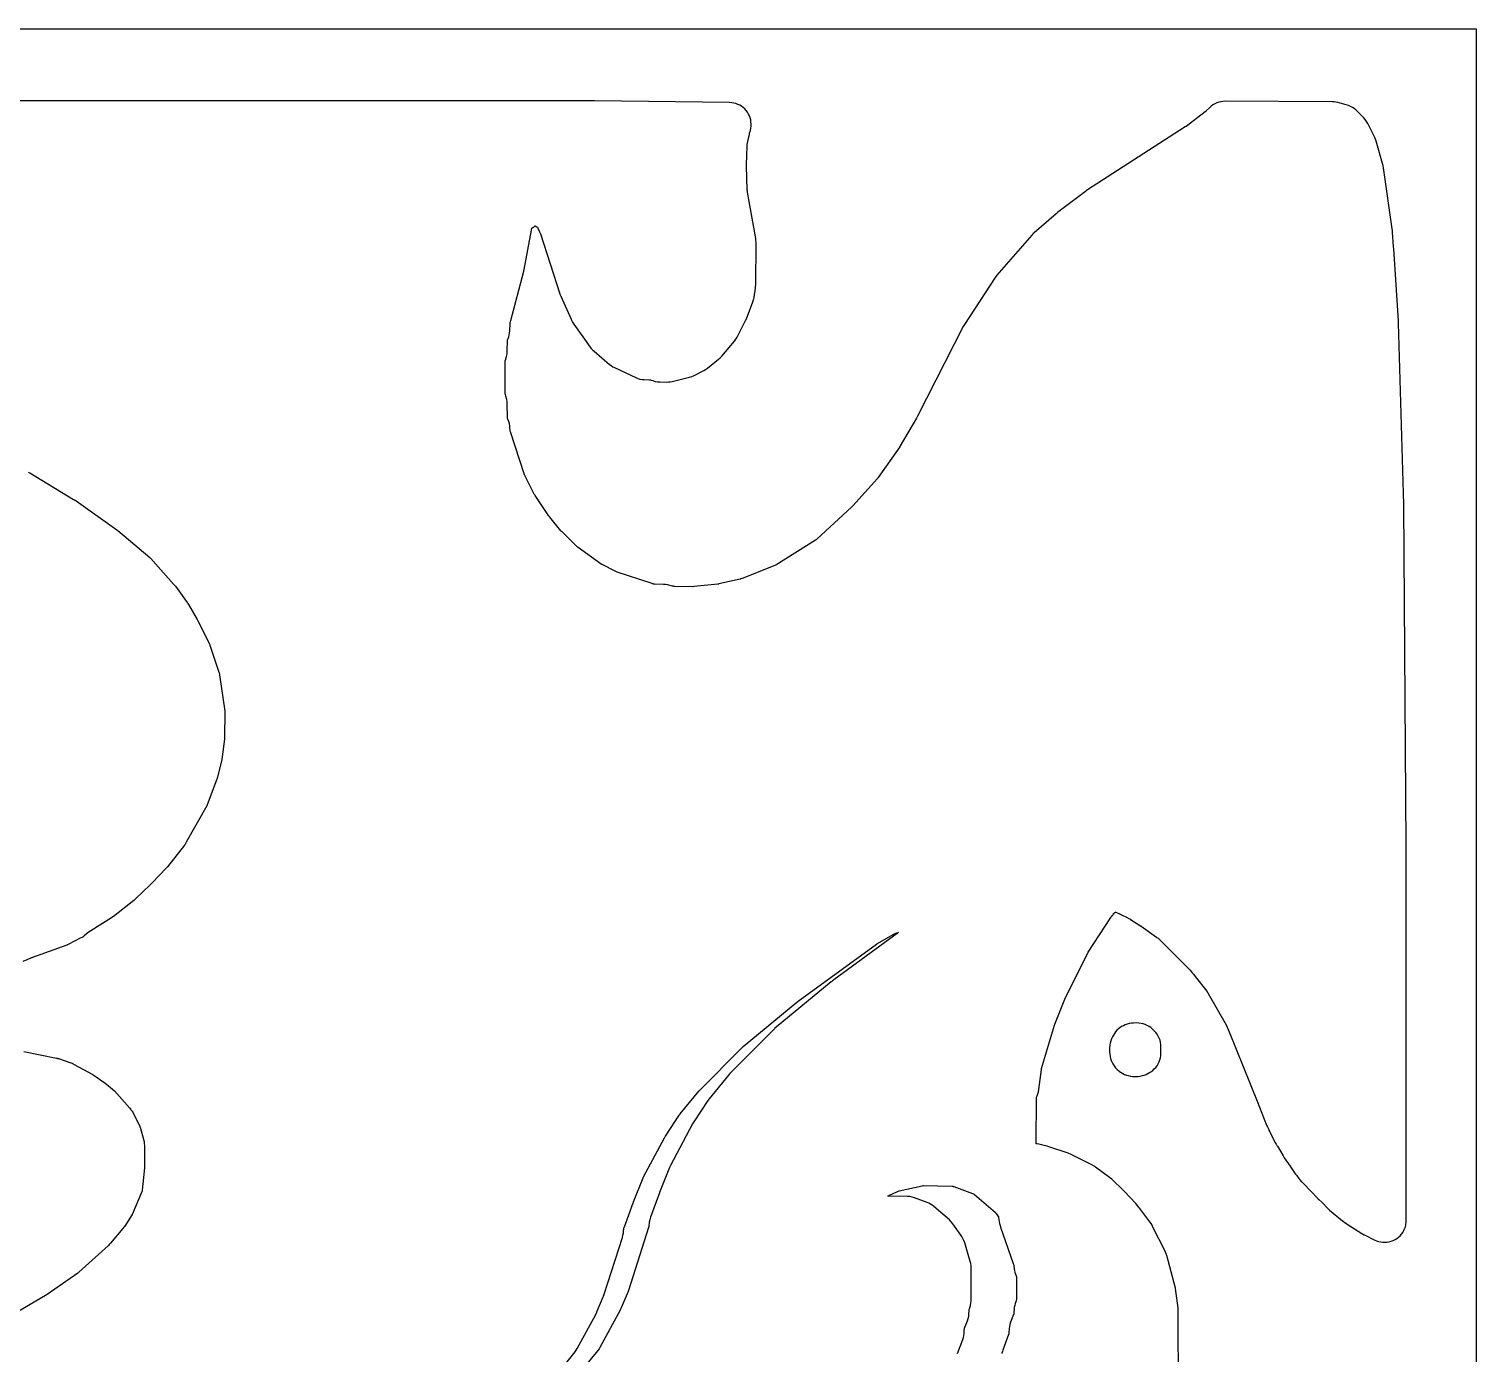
# Model space of a CAD drawing. Header units: millimetres. Extents: x 0 to 300, y 0 to 300.
# Drawn here: x 134.1 to 300, y 148.3 to 300 of the extents above; entities that cross this region are included whole.
import ezdxf

# ---------------------------------------------------------------- set-up
doc = ezdxf.new("R2010")
doc.units = ezdxf.units.MM
doc.layers.add('CUT', color=7, linetype='CONTINUOUS')

msp = doc.modelspace()

# ---------------------------------------------------------------- linework, layer by layer
at = {"layer": 'CUT'}
for points in [[(0.05, 299.97), (299.95, 299.97), (299.98, 299.97), (299.99, 299.97), (300, 299.97), (300, 299.96), (300, 299.95), (300, 299.92), (300, 0.05), (300, 0.02), (300, 0.01), (299.99, 0), (299.98, 0), (299.95, 0), (0.05, 0)], [(265.91, 143.59), (265.86, 153.14), (265.84, 153.45), (265.6, 155.36), (265.54, 155.69), (264.55, 159.42), (264.5, 159.57), (264.49, 159.6), (264.35, 159.93), (262.97, 162.68), (262.97, 162.69), (262.87, 162.9), (262.76, 163.1), (262.62, 163.29), (261.34, 164.96), (261.31, 165.01), (261.17, 165.21), (261.01, 165.39), (259.67, 166.79), (259.59, 166.86), (258.24, 168.16), (257.99, 168.38), (256.39, 169.55), (256.3, 169.61), (256.24, 169.65), (255.97, 169.8), (253.6, 170.99), (253.6, 171), (253.58, 171.01), (253.25, 171.14), (251.04, 171.88), (250.86, 171.94), (250.82, 171.95), (249.9, 172.18), (249.7, 172.22), (249.62, 172.23), (249.61, 172.23), (249.61, 172.24), (249.6, 172.24), (249.6, 172.25), (249.6, 172.29), (249.64, 177.5), (249.64, 177.54), (249.64, 177.56), (249.66, 177.64), (249.67, 177.66), (249.7, 177.73), (249.79, 177.96), (249.86, 178.2), (249.9, 178.44), (250.19, 180.75), (250.2, 180.8), (250.21, 180.84), (251.68, 185.81), (251.71, 185.91), (251.71, 185.92), (251.72, 185.94), (251.72, 185.95), (252.87, 188.81), (252.88, 188.83), (255.49, 194.06), (255.56, 194.18), (258.13, 198.15), (258.18, 198.22), (258.2, 198.26), (258.21, 198.28), (258.23, 198.3), (258.25, 198.32), (258.26, 198.33), (258.26, 198.34), (258.27, 198.35), (258.28, 198.36), (258.3, 198.38), (258.32, 198.4), (258.36, 198.44), (258.4, 198.49), (258.49, 198.6), (258.52, 198.63), (258.54, 198.65), (258.57, 198.68), (258.61, 198.72), (258.62, 198.74), (258.63, 198.75), (258.64, 198.76), (258.65, 198.76), (258.7, 198.75), (259.04, 198.62), (259.07, 198.61), (259.08, 198.61), (259.09, 198.61), (259.11, 198.6), (259.14, 198.59), (259.22, 198.55), (259.59, 198.36), (259.79, 198.26), (259.95, 198.18), (260.22, 198.04), (260.28, 198.01), (260.32, 197.99), (260.36, 197.97), (260.38, 197.95), (260.4, 197.94), (261.56, 197.2), (261.58, 197.19), (261.63, 197.15), (263.37, 195.9), (263.4, 195.88), (263.41, 195.88), (263.42, 195.87), (263.55, 195.77), (263.84, 195.53), (267.24, 192.11), (267.46, 191.83), (267.61, 191.65), (267.81, 191.39), (269.14, 189.7), (269.16, 189.67), (269.17, 189.66), (269.19, 189.63), (269.21, 189.61), (269.23, 189.57), (269.29, 189.48), (269.3, 189.46), (271.36, 185.86), (271.72, 185.07), (274.93, 177.11), (275.99, 174.38), (276.08, 174.17), (276.2, 173.95), (276.24, 173.86), (276.25, 173.82), (276.26, 173.8), (276.37, 173.58), (276.4, 173.52), (276.95, 172.42), (277.08, 172.18), (277.13, 172.12), (277.16, 172.08), (277.21, 172), (277.24, 171.96), (277.47, 171.59), (277.88, 170.86), (278.02, 170.63), (278.7, 169.67), (278.71, 169.64), (278.72, 169.63), (278.74, 169.6), (279.07, 169.08), (279.19, 168.91), (279.32, 168.75), (279.41, 168.65), (279.42, 168.64), (279.7, 168.24), (279.75, 168.18), (279.78, 168.14), (280.01, 167.87), (280.02, 167.86), (281.26, 166.6), (281.67, 166.15), (281.75, 166.06), (281.85, 165.95), (281.86, 165.94), (281.97, 165.84), (282.31, 165.53), (282.32, 165.53), (283.02, 164.82), (283.03, 164.8), (283.04, 164.79), (283.21, 164.64), (283.22, 164.63), (284.7, 163.41), (284.71, 163.41), (284.74, 163.38), (284.76, 163.36), (284.77, 163.35), (284.8, 163.33), (284.86, 163.29), (284.99, 163.19), (285, 163.19), (285.01, 163.18), (285.02, 163.17), (285.24, 163.03), (286.92, 161.96), (286.99, 161.91), (287, 161.91), (287.17, 161.81), (287.22, 161.78), (288.38, 161.2), (288.6, 161.11), (288.83, 161.03), (289.07, 160.98), (289.31, 160.95), (289.55, 160.94), (289.79, 160.96), (290.03, 161), (290.27, 161.06), (290.49, 161.15), (290.71, 161.25), (290.92, 161.38), (291.11, 161.53), (291.29, 161.69), (291.45, 161.87), (291.59, 162.07), (291.71, 162.28), (291.72, 162.29), (291.72, 162.3), (291.81, 162.5), (291.82, 162.52), (291.83, 162.54), (291.83, 162.55), (291.9, 162.72), (291.95, 162.96), (291.95, 162.98), (291.99, 163.2), (291.99, 163.22), (292, 163.44), (292, 163.46), (291.99, 190.12), (291.99, 206.35), (291.99, 206.37), (291.71, 245.44), (291.71, 245.49), (291.13, 266.25), (291.13, 266.34), (291.12, 266.51), (290.56, 274.77), (290.55, 275.02), (290.43, 276.68), (290.43, 276.69), (290.42, 276.85), (290.42, 276.86), (290.4, 277.05), (289.43, 283.8), (289.43, 283.84), (289.41, 283.95), (289.4, 284.06), (289.35, 284.28), (288.56, 287.1), (288.48, 287.33), (288.38, 287.55), (287.58, 289.14), (287.45, 289.37), (287.3, 289.58), (287.13, 289.78), (286.38, 290.54), (286.21, 290.69), (286.02, 290.84), (285.83, 290.96), (285.67, 291.05), (285.39, 291.18), (285.1, 291.28), (284.15, 291.54), (283.94, 291.59), (283.72, 291.62), (283.5, 291.63), (271.23, 291.68), (270.99, 291.67), (270.75, 291.63), (270.51, 291.58), (270.28, 291.5), (270.06, 291.39), (269.85, 291.27), (269.65, 291.13), (269.47, 290.97), (269.07, 290.57), (269.05, 290.55), (268.96, 290.49), (266.78, 288.81), (266.66, 288.74), (255.37, 281.44), (255.23, 281.34), (252.02, 278.92), (251.88, 278.8), (249.35, 276.59), (249.22, 276.48), (249.21, 276.47), (249.1, 276.35), (245.08, 271.76), (244.87, 271.48), (241.37, 266.11), (241.23, 265.88), (235.99, 255.61), (235.95, 255.54), (235.93, 255.51), (235.89, 255.44), (235.85, 255.38), (234, 252.2), (233.99, 252.18), (233.97, 252.15), (233.94, 252.1), (231.48, 248.59), (231.42, 248.5), (231.41, 248.49), (231.38, 248.46), (228.57, 245.33), (228.45, 245.21), (228.42, 245.18), (224.48, 241.54), (224.44, 241.51), (224.4, 241.47), (224.37, 241.45), (224.36, 241.44), (224.29, 241.39), (219.88, 238.61), (219.87, 238.6), (219.83, 238.58), (219.81, 238.57), (215.89, 237.01), (215.85, 237), (215.73, 236.95), (215.71, 236.94), (215.68, 236.93), (215.66, 236.92), (215.64, 236.91), (213.22, 236.38), (213.18, 236.37), (213.09, 236.37), (210.39, 236.08), (210.38, 236.08), (210.36, 236.08), (210.23, 236.06), (210.19, 236.06), (208.16, 236.09), (208.1, 236.09), (208.03, 236.11), (207.97, 236.12), (207.91, 236.13), (207.34, 236.26), (207.1, 236.31), (206.87, 236.33), (205.84, 236.37), (205.77, 236.37), (205.74, 236.37), (205.73, 236.37), (205.68, 236.38), (205.6, 236.4), (205.57, 236.41), (201.58, 237.74), (201.42, 237.8), (199.85, 238.6), (199.82, 238.61), (199.81, 238.62), (199.74, 238.66), (197.08, 240.55), (197.02, 240.6), (197, 240.62), (196.99, 240.62), (196.9, 240.71), (195.38, 242.22), (195.3, 242.3), (195.28, 242.32), (195.25, 242.35), (195.19, 242.4), (195.16, 242.43), (195.12, 242.47), (193.84, 244.02), (193.79, 244.09), (193.78, 244.11), (193.77, 244.12), (193.74, 244.16), (193.7, 244.23), (192.17, 246.51), (192.13, 246.57), (192.09, 246.62), (192.06, 246.67), (192.02, 246.73), (191.03, 248.71), (191, 248.78), (190.99, 248.8), (190.96, 248.89), (189.32, 253.82), (189.3, 253.87), (189.29, 253.94), (189.29, 253.95), (189.28, 254.01), (189.28, 254.02), (189.27, 254.2), (189.27, 254.22), (189.27, 254.32), (189.26, 254.48), (189.22, 254.74), (189.15, 254.99), (189.05, 255.24), (189.05, 255.25), (189.05, 255.26), (189.01, 255.34), (189.01, 255.36), (189.01, 255.37), (189.01, 255.43), (189.01, 255.45), (188.96, 257.03), (188.94, 257.27), (188.9, 257.5), (188.81, 257.9), (188.75, 258.12), (188.74, 258.14), (188.73, 258.18), (188.73, 258.19), (188.73, 258.21), (188.74, 261.85), (188.74, 261.91), (188.74, 261.92), (188.74, 261.94), (188.74, 261.96), (188.74, 261.97), (188.75, 262), (188.88, 262.45), (188.94, 262.75), (188.97, 263.04), (189.01, 264.28), (189.01, 264.34), (189.01, 264.35), (189.02, 264.38), (189.04, 264.44), (189.07, 264.5), (189.14, 264.71), (189.2, 264.92), (189.24, 265.14), (189.26, 265.36), (189.29, 266.23), (189.3, 266.31), (189.3, 266.32), (189.3, 266.33), (189.3, 266.34), (189.31, 266.35), (189.31, 266.37), (189.31, 266.38), (189.32, 266.4), (189.32, 266.41), (189.36, 266.57), (190.87, 272.21), (190.91, 272.4), (191.74, 276.92), (191.75, 276.96), (191.77, 277.1), (191.77, 277.11), (191.78, 277.12), (191.78, 277.13), (191.79, 277.14), (191.83, 277.17), (191.94, 277.24), (192.04, 277.31), (192.14, 277.39), (192.14, 277.4), (192.15, 277.4), (192.16, 277.4), (192.17, 277.4), (192.35, 277.29), (192.39, 277.27), (192.41, 277.26), (192.43, 277.25), (192.44, 277.24), (192.46, 277.19), (192.48, 277.14), (192.67, 276.73), (192.73, 276.58), (192.76, 276.51), (194.98, 269.62), (194.99, 269.59), (195.09, 269.34), (196.29, 266.72), (196.34, 266.59), (196.46, 266.36), (196.6, 266.14), (198.48, 263.52), (198.6, 263.36), (198.74, 263.21), (198.77, 263.18), (198.92, 263.05), (200.7, 261.53), (200.87, 261.39), (201.06, 261.27), (201.27, 261.16), (203.72, 260.02), (203.94, 259.93), (204.17, 259.86), (204.41, 259.82), (204.65, 259.79), (205.27, 259.76), (205.36, 259.76), (205.39, 259.76), (205.4, 259.76), (205.47, 259.73), (205.65, 259.67), (205.91, 259.59), (206.19, 259.54), (206.47, 259.52), (207.23, 259.51), (207.44, 259.52), (207.65, 259.54), (207.86, 259.58), (209.84, 260.07), (210.11, 260.16), (210.37, 260.27), (211.48, 260.83), (211.7, 260.96), (211.91, 261.1), (213.19, 262.12), (213.37, 262.29), (213.54, 262.46), (215, 264.18), (215.17, 264.41), (215.31, 264.65), (216.25, 266.47), (216.37, 266.74), (217.11, 268.71), (217.2, 268.98), (217.21, 269.02), (217.25, 269.24), (217.41, 270.26), (217.43, 270.45), (217.44, 270.63), (217.48, 275.5), (217.47, 275.73), (217.44, 275.96), (216.5, 281.25), (216.49, 281.33), (216.49, 281.39), (216.48, 281.49), (216.39, 284.28), (216.39, 284.4), (216.47, 286.52), (216.47, 286.56), (216.47, 286.61), (216.47, 286.66), (216.48, 286.73), (216.71, 287.91), (216.72, 287.95), (216.74, 288.04), (216.83, 288.35), (216.88, 288.59), (216.91, 288.83), (216.92, 289.07), (216.9, 289.31), (216.87, 289.55), (216.81, 289.78), (216.72, 290), (216.62, 290.22), (216.49, 290.43), (216.35, 290.62), (216.19, 290.8), (216.01, 290.96), (215.81, 291.11), (215.61, 291.23), (215.39, 291.33), (215.16, 291.42), (214.93, 291.48), (214.69, 291.52), (214.45, 291.53), (198.98, 291.72), (198.95, 291.72), (185.46, 291.72), (153.07, 291.72), (153.01, 291.72), (115.59, 291.72)], [(134.09, 249.19), (134.15, 249.15), (134.25, 249.09), (139.27, 246.06), (139.29, 246.05), (139.3, 246.04), (139.42, 245.97), (139.45, 245.96), (139.53, 245.9), (139.54, 245.9), (144.21, 242.59), (144.27, 242.54), (144.3, 242.52), (144.31, 242.51), (144.32, 242.5), (148.01, 239.39), (148.03, 239.38), (148.13, 239.28), (150.72, 236.35), (150.82, 236.24), (150.88, 236.18), (150.9, 236.17), (150.93, 236.13), (152.29, 234.26), (152.32, 234.22), (152.35, 234.17), (152.37, 234.14), (152.38, 234.12), (152.41, 234.07), (152.43, 234.04), (153.43, 232.31), (153.48, 232.21), (153.5, 232.17), (153.54, 232.09), (154.82, 229.51), (154.86, 229.42), (154.87, 229.39), (154.88, 229.37), (155.92, 226.26), (155.93, 226.22), (155.94, 226.19), (155.95, 226.16), (155.97, 226.09), (155.98, 226.05), (155.99, 226.02), (155.99, 226.01), (155.99, 225.95), (156.58, 221.79), (156.59, 221.62), (156.57, 218.89), (156.55, 218.67), (156.55, 218.59), (156.3, 216.58), (156.28, 216.45), (156.28, 216.44), (156.27, 216.39), (156.25, 216.27), (155.74, 214.24), (155.71, 214.14), (155.7, 214.1), (155.67, 214), (154.59, 211.07), (154.57, 211.01), (154.56, 210.99), (154.54, 210.95), (152.18, 206.77), (152.1, 206.64), (152.08, 206.59), (152.07, 206.58), (152.04, 206.52), (151.98, 206.44), (150.02, 203.96), (149.99, 203.93), (149.92, 203.84), (148.27, 202.14), (148.2, 202.07), (148.18, 202.05), (148.11, 201.97), (148.08, 201.94), (148.07, 201.93), (146.31, 200.24), (146.17, 200.12), (143.83, 198.27), (143.77, 198.23), (143.59, 198.1), (141.22, 196.64), (140.95, 196.45), (140.46, 196.05), (140.35, 195.95), (140.31, 195.91), (140.3, 195.9), (140.28, 195.89), (140.27, 195.88), (140.26, 195.88), (140.11, 195.81), (138.64, 195.06), (138.58, 195.03), (138.57, 195.02), (138.56, 195.02), (138.56, 195.01), (138.55, 195.01), (138.54, 195.01), (138.51, 195), (138.48, 194.99), (134.96, 193.71), (134.64, 193.6), (134.61, 193.59), (134.56, 193.57), (134.55, 193.57), (134.46, 193.53), (134.45, 193.53), (134.38, 193.51), (133.44, 193.12)], [(194.71, 145.88), (196.73, 148.39), (196.86, 148.57), (196.98, 148.77), (199.1, 152.67), (199.22, 152.93), (199.23, 152.96), (199.97, 154.7), (199.99, 154.75), (200.01, 154.8), (200.06, 154.94), (200.07, 154.97), (200.08, 155), (202.16, 161.5), (202.23, 161.76), (202.27, 162.03), (202.3, 162.35), (202.31, 162.39), (202.32, 162.46), (202.32, 162.48), (202.33, 162.52), (202.34, 162.56), (202.36, 162.63), (202.37, 162.66), (202.39, 162.72), (203.4, 165.47), (203.42, 165.54), (203.43, 165.57), (204.53, 168.31), (204.55, 168.36), (204.56, 168.37), (204.59, 168.44), (206.97, 172.92), (207.01, 172.99), (207.06, 173.07), (207.09, 173.12), (208.68, 175.5), (208.72, 175.55), (208.77, 175.62), (208.8, 175.66), (210.91, 178.25), (210.94, 178.28), (210.95, 178.29), (211, 178.34), (211, 178.35), (215.89, 183.27), (215.93, 183.31), (216, 183.37), (222.15, 188.44), (222.27, 188.54), (222.29, 188.55), (222.3, 188.56), (231.27, 195.1), (231.28, 195.11), (231.35, 195.15), (231.36, 195.16), (231.41, 195.19), (233.19, 196.22), (233.31, 196.28), (233.34, 196.29), (233.36, 196.3), (233.5, 196.35), (233.56, 196.37), (233.59, 196.38), (233.62, 196.39), (233.68, 196.41), (233.77, 196.43), (233.78, 196.43), (233.82, 196.45), (233.79, 196.42), (226.38, 191.01), (226.37, 191), (226.35, 190.99), (226.25, 190.91), (226.15, 190.84), (226.1, 190.79), (219.79, 185.58), (219.61, 185.42), (219.6, 185.41), (219.6, 185.4), (218.38, 184.18), (214.49, 180.27), (214.32, 180.09), (212.12, 177.38), (211.97, 177.18), (210.33, 174.73), (210.2, 174.51), (207.67, 169.75), (207.56, 169.51), (206.49, 166.85), (206.42, 166.64), (206.41, 166.61), (205.38, 163.82), (205.3, 163.53), (205.24, 163.23), (205.19, 162.77), (205.19, 162.74), (205.16, 162.63), (202.85, 155.41), (202.82, 155.32), (202.81, 155.3), (202.02, 153.45), (201.99, 153.37), (201.95, 153.28), (201.91, 153.18), (199.59, 148.89), (199.53, 148.8), (199.48, 148.72), (197.07, 145.75)], [(133.57, 182.8), (137.29, 182.05), (137.31, 182.04), (137.36, 182.03), (137.38, 182.03), (137.41, 182.02), (137.42, 182.01), (137.44, 182.01), (137.45, 182.01), (137.48, 182), (137.52, 181.99), (138.95, 181.5), (138.96, 181.5), (138.98, 181.49), (138.99, 181.49), (139.08, 181.46), (139.09, 181.46), (139.09, 181.45), (139.13, 181.44), (139.17, 181.41), (139.18, 181.41), (139.27, 181.36), (139.33, 181.32), (139.34, 181.32), (141.41, 180.19), (141.72, 179.98), (141.85, 179.89), (142.89, 179.18), (143.04, 179.07), (143.96, 178.3), (145.66, 176.35), (145.81, 176.17), (145.88, 176.08), (145.94, 176.01), (145.96, 176), (145.98, 175.98), (145.98, 175.97), (145.99, 175.96), (146, 175.95), (146.01, 175.93), (146.01, 175.92), (146.02, 175.91), (146.06, 175.83), (146.78, 174.4), (146.79, 174.39), (146.8, 174.36), (146.81, 174.34), (146.81, 174.33), (146.83, 174.29), (146.84, 174.26), (146.84, 174.24), (146.85, 174.22), (146.87, 174.17), (146.88, 174.15), (147.32, 172.61), (147.35, 172.49), (147.36, 172.48), (147.36, 172.47), (147.36, 172.46), (147.36, 172.44), (147.39, 171.83), (147.39, 171.81), (147.38, 169.47), (147.21, 167.64), (147.2, 167.61), (147.16, 167.32), (147.12, 166.84), (147.1, 166.74), (147.1, 166.73), (147.06, 166.63), (146.01, 164.21), (146, 164.19), (145.99, 164.17), (145.97, 164.13), (145.96, 164.12), (145.13, 162.8), (145.11, 162.77), (145.1, 162.76), (145.1, 162.75), (145.08, 162.73), (145.07, 162.72), (145.05, 162.7), (145.03, 162.67), (144.91, 162.54), (143.49, 160.86), (143.45, 160.81), (143.38, 160.73), (143.35, 160.69), (143.33, 160.67), (143.25, 160.58), (139.87, 157.51), (139.81, 157.46), (139.8, 157.45), (139.73, 157.4), (136.24, 154.95), (136.11, 154.87), (136.03, 154.83), (129.9, 151.25)], [(240.57, 148.18), (241.17, 149.79), (241.25, 150.02), (241.3, 150.25), (241.32, 150.49), (241.35, 150.89), (241.37, 151.07), (241.37, 151.08), (241.38, 151.09), (241.38, 151.13), (241.39, 151.15), (241.39, 151.17), (241.42, 151.24), (241.43, 151.27), (241.43, 151.28), (241.7, 151.95), (241.79, 152.21), (241.85, 152.47), (241.88, 152.74), (241.89, 153.07), (241.9, 153.09), (241.91, 153.17), (241.96, 153.35), (241.96, 153.36), (241.98, 153.43), (242.06, 153.7), (242.11, 153.98), (242.13, 154.27), (242.13, 158.04), (242.12, 158.28), (242.08, 158.51), (242.03, 158.75), (241.4, 160.89), (241.31, 161.14), (241.19, 161.38), (241.05, 161.61), (240.05, 163.04), (239.86, 163.28), (239.64, 163.5), (237.86, 165.05), (237.68, 165.19), (237.49, 165.31), (237.29, 165.42), (237.08, 165.51), (235.63, 166.04), (235.37, 166.12), (235.1, 166.17), (234.83, 166.19), (232.64, 166.24), (232.59, 166.24), (232.6, 166.25), (232.61, 166.26), (232.64, 166.28), (233.69, 166.76), (233.73, 166.78), (233.75, 166.79), (233.78, 166.8), (233.79, 166.8), (233.87, 166.82), (236.53, 167.4), (236.63, 167.43), (236.65, 167.43), (236.68, 167.43), (239.96, 167.36), (240, 167.36), (240.02, 167.36), (240.06, 167.35), (240.09, 167.34), (240.12, 167.33), (240.16, 167.32), (242.28, 166.53), (242.32, 166.52), (242.36, 166.5), (242.47, 166.46), (242.5, 166.43), (244.91, 164.35), (244.94, 164.32), (244.96, 164.29), (244.98, 164.27), (244.99, 164.26), (245.01, 164.23), (245.24, 163.91), (245.24, 163.9), (245.25, 163.89), (245.25, 163.88), (245.26, 163.86), (245.27, 163.83), (245.28, 163.8), (245.39, 163.09), (245.44, 162.88), (245.5, 162.67), (246.95, 158.53), (246.97, 158.45), (246.99, 158.4), (247.01, 158.33), (247.01, 158.31), (247.02, 158.27), (247.02, 158.23), (247.06, 157.91), (247.09, 157.7), (247.15, 157.49), (247.22, 157.29), (247.3, 157.09), (247.31, 157.06), (247.32, 157.03), (247.32, 157.01), (247.32, 156.99), (247.32, 154.37), (247.31, 154.27), (247.31, 154.25), (247.3, 154.23), (247.3, 154.22), (247.25, 154.11), (247.18, 153.91), (247.12, 153.7), (247.08, 153.49), (247.05, 153.28), (247.03, 152.94), (247.03, 152.87), (247.03, 152.79), (247.03, 152.77), (247.02, 152.73), (247.01, 152.71), (247, 152.68), (246.65, 151.78), (246.56, 151.54), (246.51, 151.29), (246.48, 151.04), (246.45, 150.62), (246.45, 150.59), (246.45, 150.53), (246.44, 150.47), (246.44, 150.45), (246.44, 150.44), (246.44, 150.43), (246.43, 150.4), (246.43, 150.39), (246.42, 150.36), (245.75, 148.57), (245.71, 148.44), (245.69, 148.38), (245.69, 148.37), (245.68, 148.34), (245.67, 148.32), (245.66, 148.27), (245.63, 148.19)]]:
    msp.add_lwpolyline(points, dxfattribs=at)
msp.add_lwpolyline([(262.9, 185.38), (262.72, 185.54), (262.52, 185.68), (262.3, 185.8), (262.08, 185.9), (261.84, 185.98), (261.6, 186.03), (261.36, 186.06), (261.11, 186.07), (260.74, 186.06), (260.5, 186.04), (260.25, 186), (260.01, 185.93), (259.78, 185.84), (259.58, 185.75), (259.38, 185.65), (259.19, 185.53), (259.01, 185.39), (258.84, 185.24), (258.83, 185.23), (258.68, 185.06), (258.55, 184.88), (258.43, 184.69), (258.32, 184.49), (258.22, 184.27), (258.13, 184.03), (258.06, 183.77), (258.01, 183.51), (258, 183.24), (258, 182.72), (258.01, 182.48), (258.05, 182.24), (258.11, 182), (258.19, 181.77), (258.29, 181.55), (258.38, 181.38), (258.52, 181.15), (258.68, 180.94), (258.86, 180.75), (259.06, 180.58), (259.15, 180.51), (259.33, 180.38), (259.52, 180.27), (259.72, 180.17), (259.92, 180.1), (260.14, 180.04), (260.41, 179.98), (260.63, 179.94), (260.85, 179.92), (261.07, 179.92), (261.29, 179.94), (261.51, 179.98), (261.77, 180.04), (261.98, 180.1), (262.18, 180.18), (262.38, 180.27), (262.57, 180.38), (262.74, 180.49), (262.94, 180.63), (263.12, 180.8), (263.29, 180.98), (263.44, 181.17), (263.57, 181.38), (263.68, 181.6), (263.76, 181.83), (263.83, 182.07), (263.86, 182.31), (263.88, 182.56), (263.89, 183.34), (263.88, 183.59), (263.84, 183.85), (263.78, 184.1), (263.69, 184.34), (263.58, 184.57), (263.45, 184.79), (263.29, 184.99), (263.11, 185.18)], close=True, dxfattribs=at)

doc.saveas('drawing.dxf')
